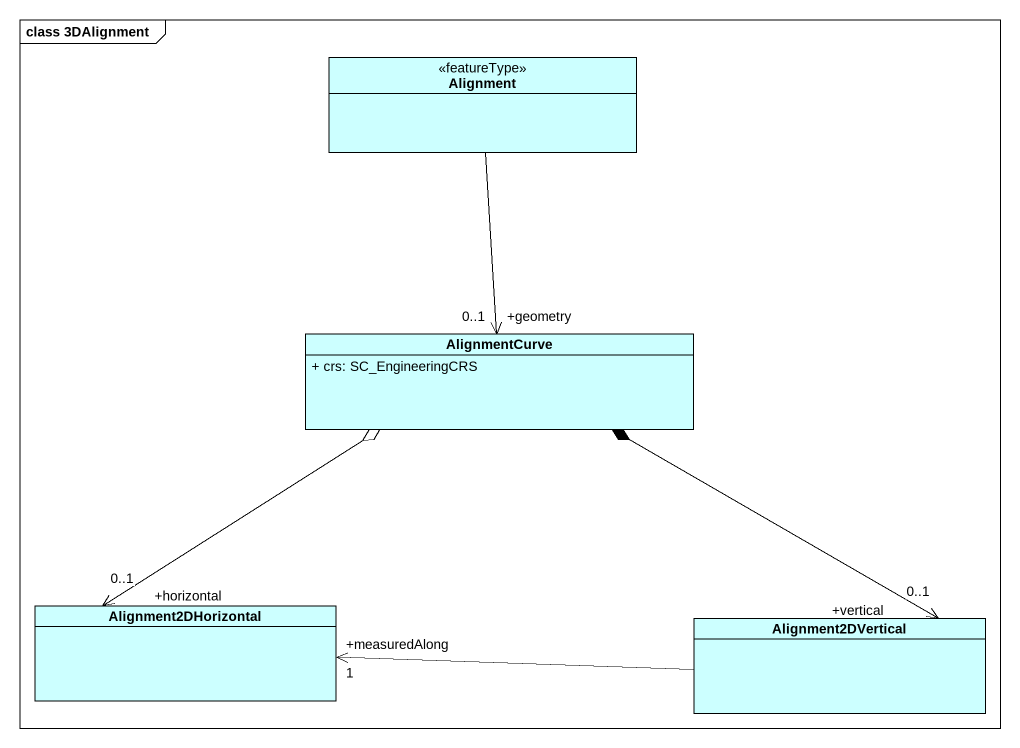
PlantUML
@startuml
mainframe class 3DAlignment
hide circle
hide empty members
skinparam classAttributeIconSize 0
class Alignment <<featureType>> #CCFFFF
class AlignmentCurve #CCFFFF {
  + crs: SC_EngineeringCRS
}
class Alignment2DHorizontal #CCFFFF
class Alignment2DVertical #CCFFFF
AlignmentCurve "+geometry\n0..1" <-up- Alignment
Alignment2DHorizontal "+horizontal\n0..1" <-up-o AlignmentCurve
Alignment2DVertical "+vertical\n0..1" <-up-* AlignmentCurve
Alignment2DVertical -left-> "+measuredAlong\n1" Alignment2DHorizontal
@enduml
